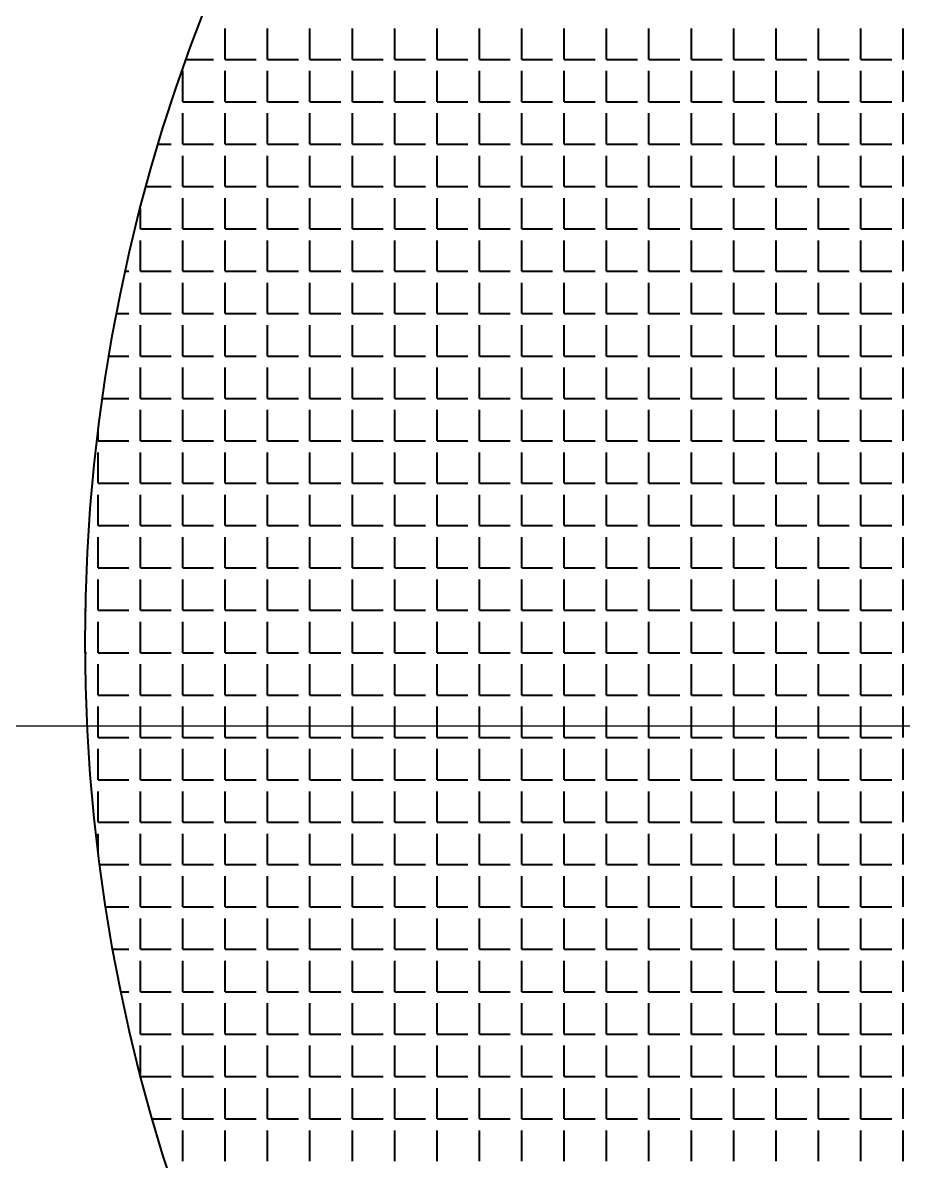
# Model space of a CAD drawing. Header units: millimetres. Extents: x 895788 to 1136524, y -21936 to 400945.
# Drawn here: x 929152.49 to 929169.6, y 272926.91 to 272949.03 of the extents above; entities that cross this region are included whole.
import ezdxf

# ---------------------------------------------------------------- set-up
doc = ezdxf.new("R2010")
doc.units = ezdxf.units.MM
doc.layers.add('GRANIT', color=10, linetype='Continuous', lineweight=30)

msp = doc.modelspace()

# ---------------------------------------------------------------- linework, layer by layer
at = {"lineweight": 30}
msp.add_line((928977.997, 272935.367), (929186.497, 272935.367), dxfattribs=at)
at = {"layer": 'GRANIT', "color": 0, "linetype": 'Continuous', "lineweight": 40}
for p, q in [((929156.425, 272948.32), (929156.425, 272948.919)), ((929157.249, 272948.32), (929157.249, 272948.919)), ((929158.072, 272948.32), (929158.072, 272948.919)), ((929158.896, 272948.32), (929158.896, 272948.919)), ((929159.719, 272948.32), (929159.719, 272948.919)), ((929160.543, 272948.32), (929160.543, 272948.919)), ((929161.366, 272948.32), (929161.366, 272948.919)), ((929162.19, 272948.32), (929162.19, 272948.919)), ((929163.013, 272948.32), (929163.013, 272948.919)), ((929163.837, 272948.32), (929163.837, 272948.919)), ((929164.66, 272948.32), (929164.66, 272948.919)), ((929165.484, 272948.32), (929165.484, 272948.919)), ((929166.307, 272948.32), (929166.307, 272948.919)), ((929167.131, 272948.32), (929167.131, 272948.919)), ((929167.955, 272948.32), (929167.955, 272948.919)), ((929168.778, 272948.32), (929168.778, 272948.919)), ((929169.602, 272948.32), (929169.602, 272948.919)), ((929155.669, 272948.32), (929156.2, 272948.32)), ((929156.425, 272948.32), (929157.024, 272948.32)), ((929157.249, 272948.32), (929157.848, 272948.32)), ((929158.072, 272948.32), (929158.671, 272948.32)), ((929158.896, 272948.32), (929159.495, 272948.32)), ((929159.719, 272948.32), (929160.318, 272948.32)), ((929160.543, 272948.32), (929161.142, 272948.32)), ((929161.366, 272948.32), (929161.965, 272948.32)), ((929162.19, 272948.32), (929162.789, 272948.32)), ((929163.013, 272948.32), (929163.612, 272948.32)), ((929163.837, 272948.32), (929164.436, 272948.32)), ((929164.66, 272948.32), (929165.259, 272948.32)), ((929165.484, 272948.32), (929166.083, 272948.32)), ((929166.307, 272948.32), (929166.906, 272948.32)), ((929167.131, 272948.32), (929167.73, 272948.32)), ((929167.955, 272948.32), (929168.553, 272948.32)), ((929168.778, 272948.32), (929169.377, 272948.32)), ((929155.602, 272947.496), (929155.602, 272948.095)), ((929156.425, 272947.496), (929156.425, 272948.095)), ((929157.249, 272947.496), (929157.249, 272948.095)), ((929158.072, 272947.496), (929158.072, 272948.095)), ((929158.896, 272947.496), (929158.896, 272948.095)), ((929159.719, 272947.496), (929159.719, 272948.095)), ((929160.543, 272947.496), (929160.543, 272948.095)), ((929161.366, 272947.496), (929161.366, 272948.095)), ((929162.19, 272947.496), (929162.19, 272948.095)), ((929163.013, 272947.496), (929163.013, 272948.095)), ((929163.837, 272947.496), (929163.837, 272948.095)), ((929164.66, 272947.496), (929164.66, 272948.095)), ((929165.484, 272947.496), (929165.484, 272948.095)), ((929166.307, 272947.496), (929166.307, 272948.095)), ((929167.131, 272947.496), (929167.131, 272948.095)), ((929167.955, 272947.496), (929167.955, 272948.095)), ((929168.778, 272947.496), (929168.778, 272948.095)), ((929169.602, 272947.496), (929169.602, 272948.095)), ((929155.602, 272947.496), (929156.2, 272947.496)), ((929156.425, 272947.496), (929157.024, 272947.496)), ((929157.249, 272947.496), (929157.848, 272947.496)), ((929158.072, 272947.496), (929158.671, 272947.496)), ((929158.896, 272947.496), (929159.495, 272947.496)), ((929159.719, 272947.496), (929160.318, 272947.496)), ((929160.543, 272947.496), (929161.142, 272947.496)), ((929161.366, 272947.496), (929161.965, 272947.496)), ((929162.19, 272947.496), (929162.789, 272947.496)), ((929163.013, 272947.496), (929163.612, 272947.496)), ((929163.837, 272947.496), (929164.436, 272947.496)), ((929164.66, 272947.496), (929165.259, 272947.496)), ((929165.484, 272947.496), (929166.083, 272947.496)), ((929166.307, 272947.496), (929166.906, 272947.496)), ((929167.131, 272947.496), (929167.73, 272947.496)), ((929167.955, 272947.496), (929168.553, 272947.496)), ((929168.778, 272947.496), (929169.377, 272947.496)), ((929155.602, 272946.673), (929155.602, 272947.272)), ((929156.425, 272946.673), (929156.425, 272947.272)), ((929157.249, 272946.673), (929157.249, 272947.272)), ((929158.072, 272946.673), (929158.072, 272947.272)), ((929158.896, 272946.673), (929158.896, 272947.272)), ((929159.719, 272946.673), (929159.719, 272947.272)), ((929160.543, 272946.673), (929160.543, 272947.272)), ((929161.366, 272946.673), (929161.366, 272947.272)), ((929162.19, 272946.673), (929162.19, 272947.272)), ((929163.013, 272946.673), (929163.013, 272947.272)), ((929163.837, 272946.673), (929163.837, 272947.272)), ((929164.66, 272946.673), (929164.66, 272947.272)), ((929165.484, 272946.673), (929165.484, 272947.272)), ((929166.307, 272946.673), (929166.307, 272947.272)), ((929167.131, 272946.673), (929167.131, 272947.272)), ((929167.955, 272946.673), (929167.955, 272947.272)), ((929168.778, 272946.673), (929168.778, 272947.272)), ((929169.602, 272946.673), (929169.602, 272947.272)), ((929155.127, 272946.673), (929155.377, 272946.673)), ((929155.602, 272946.673), (929156.2, 272946.673)), ((929156.425, 272946.673), (929157.024, 272946.673)), ((929157.249, 272946.673), (929157.848, 272946.673)), ((929158.072, 272946.673), (929158.671, 272946.673)), ((929158.896, 272946.673), (929159.495, 272946.673)), ((929159.719, 272946.673), (929160.318, 272946.673)), ((929160.543, 272946.673), (929161.142, 272946.673)), ((929161.366, 272946.673), (929161.965, 272946.673)), ((929162.19, 272946.673), (929162.789, 272946.673)), ((929163.013, 272946.673), (929163.612, 272946.673)), ((929163.837, 272946.673), (929164.436, 272946.673)), ((929164.66, 272946.673), (929165.259, 272946.673)), ((929165.484, 272946.673), (929166.083, 272946.673)), ((929166.307, 272946.673), (929166.906, 272946.673)), ((929167.131, 272946.673), (929167.73, 272946.673)), ((929167.955, 272946.673), (929168.553, 272946.673)), ((929168.778, 272946.673), (929169.377, 272946.673)), ((929155.602, 272945.849), (929155.602, 272946.448)), ((929156.425, 272945.849), (929156.425, 272946.448)), ((929157.249, 272945.849), (929157.249, 272946.448)), ((929158.072, 272945.849), (929158.072, 272946.448)), ((929158.896, 272945.849), (929158.896, 272946.448)), ((929159.719, 272945.849), (929159.719, 272946.448)), ((929160.543, 272945.849), (929160.543, 272946.448)), ((929161.366, 272945.849), (929161.366, 272946.448)), ((929162.19, 272945.849), (929162.19, 272946.448)), ((929163.013, 272945.849), (929163.013, 272946.448)), ((929163.837, 272945.849), (929163.837, 272946.448)), ((929164.66, 272945.849), (929164.66, 272946.448)), ((929165.484, 272945.849), (929165.484, 272946.448)), ((929166.307, 272945.849), (929166.307, 272946.448)), ((929167.131, 272945.849), (929167.131, 272946.448)), ((929167.955, 272945.849), (929167.955, 272946.448)), ((929168.778, 272945.849), (929168.778, 272946.448)), ((929169.602, 272945.849), (929169.602, 272946.448)), ((929154.891, 272945.849), (929155.377, 272945.849)), ((929155.602, 272945.849), (929156.2, 272945.849)), ((929156.425, 272945.849), (929157.024, 272945.849)), ((929157.249, 272945.849), (929157.848, 272945.849)), ((929158.072, 272945.849), (929158.671, 272945.849)), ((929158.896, 272945.849), (929159.495, 272945.849)), ((929159.719, 272945.849), (929160.318, 272945.849)), ((929160.543, 272945.849), (929161.142, 272945.849)), ((929161.366, 272945.849), (929161.965, 272945.849)), ((929162.19, 272945.849), (929162.789, 272945.849)), ((929163.013, 272945.849), (929163.612, 272945.849)), ((929163.837, 272945.849), (929164.436, 272945.849)), ((929164.66, 272945.849), (929165.259, 272945.849)), ((929165.484, 272945.849), (929166.083, 272945.849)), ((929166.307, 272945.849), (929166.906, 272945.849)), ((929167.131, 272945.849), (929167.73, 272945.849)), ((929167.955, 272945.849), (929168.553, 272945.849)), ((929168.778, 272945.849), (929169.377, 272945.849)), ((929155.602, 272945.026), (929155.602, 272945.625)), ((929156.425, 272945.026), (929156.425, 272945.625)), ((929157.249, 272945.026), (929157.249, 272945.625)), ((929158.072, 272945.026), (929158.072, 272945.625)), ((929158.896, 272945.026), (929158.896, 272945.625)), ((929159.719, 272945.026), (929159.719, 272945.625)), ((929160.543, 272945.026), (929160.543, 272945.625)), ((929161.366, 272945.026), (929161.366, 272945.625)), ((929162.19, 272945.026), (929162.19, 272945.625)), ((929163.013, 272945.026), (929163.013, 272945.625)), ((929163.837, 272945.026), (929163.837, 272945.625)), ((929164.66, 272945.026), (929164.66, 272945.625)), ((929165.484, 272945.026), (929165.484, 272945.625)), ((929166.307, 272945.026), (929166.307, 272945.625)), ((929167.131, 272945.026), (929167.131, 272945.625)), ((929167.955, 272945.026), (929167.955, 272945.625)), ((929168.778, 272945.026), (929168.778, 272945.625)), ((929169.602, 272945.026), (929169.602, 272945.625)), ((929154.778, 272945.026), (929154.778, 272945.424)), ((929154.778, 272945.026), (929155.377, 272945.026)), ((929155.602, 272945.026), (929156.2, 272945.026)), ((929156.425, 272945.026), (929157.024, 272945.026)), ((929157.249, 272945.026), (929157.848, 272945.026)), ((929158.072, 272945.026), (929158.671, 272945.026)), ((929158.896, 272945.026), (929159.495, 272945.026)), ((929159.719, 272945.026), (929160.318, 272945.026)), ((929160.543, 272945.026), (929161.142, 272945.026)), ((929161.366, 272945.026), (929161.965, 272945.026)), ((929162.19, 272945.026), (929162.789, 272945.026)), ((929163.013, 272945.026), (929163.612, 272945.026)), ((929163.837, 272945.026), (929164.436, 272945.026)), ((929164.66, 272945.026), (929165.259, 272945.026)), ((929165.484, 272945.026), (929166.083, 272945.026)), ((929166.307, 272945.026), (929166.906, 272945.026)), ((929167.131, 272945.026), (929167.73, 272945.026)), ((929167.955, 272945.026), (929168.553, 272945.026)), ((929168.778, 272945.026), (929169.377, 272945.026)), ((929154.778, 272944.202), (929154.778, 272944.801)), ((929155.602, 272944.202), (929155.602, 272944.801)), ((929156.425, 272944.202), (929156.425, 272944.801)), ((929157.249, 272944.202), (929157.249, 272944.801)), ((929158.072, 272944.202), (929158.072, 272944.801)), ((929158.896, 272944.202), (929158.896, 272944.801)), ((929159.719, 272944.202), (929159.719, 272944.801)), ((929160.543, 272944.202), (929160.543, 272944.801)), ((929161.366, 272944.202), (929161.366, 272944.801)), ((929162.19, 272944.202), (929162.19, 272944.801)), ((929163.013, 272944.202), (929163.013, 272944.801)), ((929163.837, 272944.202), (929163.837, 272944.801)), ((929164.66, 272944.202), (929164.66, 272944.801)), ((929165.484, 272944.202), (929165.484, 272944.801)), ((929166.307, 272944.202), (929166.307, 272944.801)), ((929167.131, 272944.202), (929167.131, 272944.801)), ((929167.955, 272944.202), (929167.955, 272944.801)), ((929168.778, 272944.202), (929168.778, 272944.801)), ((929169.602, 272944.202), (929169.602, 272944.801)), ((929154.486, 272944.202), (929154.553, 272944.202)), ((929154.778, 272944.202), (929155.377, 272944.202)), ((929155.602, 272944.202), (929156.2, 272944.202)), ((929156.425, 272944.202), (929157.024, 272944.202)), ((929157.249, 272944.202), (929157.848, 272944.202)), ((929158.072, 272944.202), (929158.671, 272944.202)), ((929158.896, 272944.202), (929159.495, 272944.202)), ((929159.719, 272944.202), (929160.318, 272944.202)), ((929160.543, 272944.202), (929161.142, 272944.202)), ((929161.366, 272944.202), (929161.965, 272944.202)), ((929162.19, 272944.202), (929162.789, 272944.202)), ((929163.013, 272944.202), (929163.612, 272944.202)), ((929163.837, 272944.202), (929164.436, 272944.202)), ((929164.66, 272944.202), (929165.259, 272944.202)), ((929165.484, 272944.202), (929166.083, 272944.202)), ((929166.307, 272944.202), (929166.906, 272944.202)), ((929167.131, 272944.202), (929167.73, 272944.202)), ((929167.955, 272944.202), (929168.553, 272944.202)), ((929168.778, 272944.202), (929169.377, 272944.202)), ((929154.778, 272943.379), (929154.778, 272943.978)), ((929155.602, 272943.379), (929155.602, 272943.978)), ((929156.425, 272943.379), (929156.425, 272943.978)), ((929157.249, 272943.379), (929157.249, 272943.978)), ((929158.072, 272943.379), (929158.072, 272943.978)), ((929158.896, 272943.379), (929158.896, 272943.978)), ((929159.719, 272943.379), (929159.719, 272943.978)), ((929160.543, 272943.379), (929160.543, 272943.978)), ((929161.366, 272943.379), (929161.366, 272943.978)), ((929162.19, 272943.379), (929162.19, 272943.978)), ((929163.013, 272943.379), (929163.013, 272943.978)), ((929163.837, 272943.379), (929163.837, 272943.978)), ((929164.66, 272943.379), (929164.66, 272943.978)), ((929165.484, 272943.379), (929165.484, 272943.978)), ((929166.307, 272943.379), (929166.307, 272943.978)), ((929167.131, 272943.379), (929167.131, 272943.978)), ((929167.955, 272943.379), (929167.955, 272943.978)), ((929168.778, 272943.379), (929168.778, 272943.978)), ((929169.602, 272943.379), (929169.602, 272943.978)), ((929154.316, 272943.379), (929154.553, 272943.379)), ((929154.778, 272943.379), (929155.377, 272943.379)), ((929155.602, 272943.379), (929156.2, 272943.379)), ((929156.425, 272943.379), (929157.024, 272943.379)), ((929157.249, 272943.379), (929157.848, 272943.379)), ((929158.072, 272943.379), (929158.671, 272943.379)), ((929158.896, 272943.379), (929159.495, 272943.379)), ((929159.719, 272943.379), (929160.318, 272943.379)), ((929160.543, 272943.379), (929161.142, 272943.379)), ((929161.366, 272943.379), (929161.965, 272943.379)), ((929162.19, 272943.379), (929162.789, 272943.379)), ((929163.013, 272943.379), (929163.612, 272943.379)), ((929163.837, 272943.379), (929164.436, 272943.379)), ((929164.66, 272943.379), (929165.259, 272943.379)), ((929165.484, 272943.379), (929166.083, 272943.379)), ((929166.307, 272943.379), (929166.906, 272943.379)), ((929167.131, 272943.379), (929167.73, 272943.379)), ((929167.955, 272943.379), (929168.553, 272943.379)), ((929168.778, 272943.379), (929169.377, 272943.379)), ((929154.778, 272942.555), (929154.778, 272943.154)), ((929155.602, 272942.555), (929155.602, 272943.154)), ((929156.425, 272942.555), (929156.425, 272943.154)), ((929157.249, 272942.555), (929157.249, 272943.154)), ((929158.072, 272942.555), (929158.072, 272943.154)), ((929158.896, 272942.555), (929158.896, 272943.154)), ((929159.719, 272942.555), (929159.719, 272943.154)), ((929160.543, 272942.555), (929160.543, 272943.154)), ((929161.366, 272942.555), (929161.366, 272943.154)), ((929162.19, 272942.555), (929162.19, 272943.154)), ((929163.013, 272942.555), (929163.013, 272943.154)), ((929163.837, 272942.555), (929163.837, 272943.154)), ((929164.66, 272942.555), (929164.66, 272943.154)), ((929165.484, 272942.555), (929165.484, 272943.154)), ((929166.307, 272942.555), (929166.307, 272943.154)), ((929167.131, 272942.555), (929167.131, 272943.154)), ((929167.955, 272942.555), (929167.955, 272943.154)), ((929168.778, 272942.555), (929168.778, 272943.154)), ((929169.602, 272942.555), (929169.602, 272943.154)), ((929154.167, 272942.555), (929154.553, 272942.555)), ((929154.778, 272942.555), (929155.377, 272942.555)), ((929155.602, 272942.555), (929156.2, 272942.555)), ((929156.425, 272942.555), (929157.024, 272942.555)), ((929157.249, 272942.555), (929157.848, 272942.555)), ((929158.072, 272942.555), (929158.671, 272942.555)), ((929158.896, 272942.555), (929159.495, 272942.555)), ((929159.719, 272942.555), (929160.318, 272942.555)), ((929160.543, 272942.555), (929161.142, 272942.555)), ((929161.366, 272942.555), (929161.965, 272942.555)), ((929162.19, 272942.555), (929162.789, 272942.555)), ((929163.013, 272942.555), (929163.612, 272942.555)), ((929163.837, 272942.555), (929164.436, 272942.555)), ((929164.66, 272942.555), (929165.259, 272942.555)), ((929165.484, 272942.555), (929166.083, 272942.555)), ((929166.307, 272942.555), (929166.906, 272942.555)), ((929167.131, 272942.555), (929167.73, 272942.555)), ((929167.955, 272942.555), (929168.553, 272942.555)), ((929168.778, 272942.555), (929169.377, 272942.555)), ((929154.778, 272941.732), (929154.778, 272942.331)), ((929155.602, 272941.732), (929155.602, 272942.331)), ((929156.425, 272941.732), (929156.425, 272942.331)), ((929157.249, 272941.732), (929157.249, 272942.331)), ((929158.072, 272941.732), (929158.072, 272942.331)), ((929158.896, 272941.732), (929158.896, 272942.331)), ((929159.719, 272941.732), (929159.719, 272942.331)), ((929160.543, 272941.732), (929160.543, 272942.331)), ((929161.366, 272941.732), (929161.366, 272942.331)), ((929162.19, 272941.732), (929162.19, 272942.331)), ((929163.013, 272941.732), (929163.013, 272942.331)), ((929163.837, 272941.732), (929163.837, 272942.331)), ((929164.66, 272941.732), (929164.66, 272942.331)), ((929165.484, 272941.732), (929165.484, 272942.331)), ((929166.307, 272941.732), (929166.307, 272942.331)), ((929167.131, 272941.732), (929167.131, 272942.331)), ((929167.955, 272941.732), (929167.955, 272942.331)), ((929168.778, 272941.732), (929168.778, 272942.331)), ((929169.602, 272941.732), (929169.602, 272942.331)), ((929154.04, 272941.732), (929154.553, 272941.732)), ((929154.778, 272941.732), (929155.377, 272941.732)), ((929155.602, 272941.732), (929156.2, 272941.732)), ((929156.425, 272941.732), (929157.024, 272941.732)), ((929157.249, 272941.732), (929157.848, 272941.732)), ((929158.072, 272941.732), (929158.671, 272941.732)), ((929158.896, 272941.732), (929159.495, 272941.732)), ((929159.719, 272941.732), (929160.318, 272941.732)), ((929160.543, 272941.732), (929161.142, 272941.732)), ((929161.366, 272941.732), (929161.965, 272941.732)), ((929162.19, 272941.732), (929162.789, 272941.732)), ((929163.013, 272941.732), (929163.612, 272941.732)), ((929163.837, 272941.732), (929164.436, 272941.732)), ((929164.66, 272941.732), (929165.259, 272941.732)), ((929165.484, 272941.732), (929166.083, 272941.732)), ((929166.307, 272941.732), (929166.906, 272941.732)), ((929167.131, 272941.732), (929167.73, 272941.732)), ((929167.955, 272941.732), (929168.553, 272941.732)), ((929168.778, 272941.732), (929169.377, 272941.732)), ((929154.778, 272940.908), (929154.778, 272941.507)), ((929155.602, 272940.908), (929155.602, 272941.507)), ((929156.425, 272940.908), (929156.425, 272941.507)), ((929157.249, 272940.908), (929157.249, 272941.507)), ((929158.072, 272940.908), (929158.072, 272941.507)), ((929158.896, 272940.908), (929158.896, 272941.507)), ((929159.719, 272940.908), (929159.719, 272941.507)), ((929160.543, 272940.908), (929160.543, 272941.507)), ((929161.366, 272940.908), (929161.366, 272941.507)), ((929162.19, 272940.908), (929162.19, 272941.507)), ((929163.013, 272940.908), (929163.013, 272941.507)), ((929163.837, 272940.908), (929163.837, 272941.507)), ((929164.66, 272940.908), (929164.66, 272941.507)), ((929165.484, 272940.908), (929165.484, 272941.507)), ((929166.307, 272940.908), (929166.307, 272941.507)), ((929167.131, 272940.908), (929167.131, 272941.507)), ((929167.955, 272940.908), (929167.955, 272941.507)), ((929168.778, 272940.908), (929168.778, 272941.507)), ((929169.602, 272940.908), (929169.602, 272941.507)), ((929153.955, 272940.908), (929153.955, 272941.086)), ((929153.955, 272940.908), (929154.553, 272940.908)), ((929154.778, 272940.908), (929155.377, 272940.908)), ((929155.602, 272940.908), (929156.2, 272940.908)), ((929156.425, 272940.908), (929157.024, 272940.908)), ((929157.249, 272940.908), (929157.848, 272940.908)), ((929158.072, 272940.908), (929158.671, 272940.908)), ((929158.896, 272940.908), (929159.495, 272940.908)), ((929159.719, 272940.908), (929160.318, 272940.908)), ((929160.543, 272940.908), (929161.142, 272940.908)), ((929161.366, 272940.908), (929161.965, 272940.908)), ((929162.19, 272940.908), (929162.789, 272940.908)), ((929163.013, 272940.908), (929163.612, 272940.908)), ((929163.837, 272940.908), (929164.436, 272940.908)), ((929164.66, 272940.908), (929165.259, 272940.908)), ((929165.484, 272940.908), (929166.083, 272940.908)), ((929166.307, 272940.908), (929166.906, 272940.908)), ((929167.131, 272940.908), (929167.73, 272940.908)), ((929167.955, 272940.908), (929168.553, 272940.908)), ((929168.778, 272940.908), (929169.377, 272940.908)), ((929153.955, 272940.085), (929153.955, 272940.683)), ((929154.778, 272940.085), (929154.778, 272940.683)), ((929155.602, 272940.085), (929155.602, 272940.683)), ((929156.425, 272940.085), (929156.425, 272940.683)), ((929157.249, 272940.085), (929157.249, 272940.683)), ((929158.072, 272940.085), (929158.072, 272940.683)), ((929158.896, 272940.085), (929158.896, 272940.683)), ((929159.719, 272940.085), (929159.719, 272940.683)), ((929160.543, 272940.085), (929160.543, 272940.683)), ((929161.366, 272940.085), (929161.366, 272940.683)), ((929162.19, 272940.085), (929162.19, 272940.683)), ((929163.013, 272940.085), (929163.013, 272940.683)), ((929163.837, 272940.085), (929163.837, 272940.683)), ((929164.66, 272940.085), (929164.66, 272940.683)), ((929165.484, 272940.085), (929165.484, 272940.683)), ((929166.307, 272940.085), (929166.307, 272940.683)), ((929167.131, 272940.085), (929167.131, 272940.683)), ((929167.955, 272940.085), (929167.955, 272940.683)), ((929168.778, 272940.085), (929168.778, 272940.683)), ((929169.602, 272940.085), (929169.602, 272940.683)), ((929153.955, 272940.085), (929154.553, 272940.085)), ((929154.778, 272940.085), (929155.377, 272940.085)), ((929155.602, 272940.085), (929156.2, 272940.085)), ((929156.425, 272940.085), (929157.024, 272940.085)), ((929157.249, 272940.085), (929157.848, 272940.085)), ((929158.072, 272940.085), (929158.671, 272940.085)), ((929158.896, 272940.085), (929159.495, 272940.085)), ((929159.719, 272940.085), (929160.318, 272940.085)), ((929160.543, 272940.085), (929161.142, 272940.085)), ((929161.366, 272940.085), (929161.965, 272940.085)), ((929162.19, 272940.085), (929162.789, 272940.085)), ((929163.013, 272940.085), (929163.612, 272940.085)), ((929163.837, 272940.085), (929164.436, 272940.085)), ((929164.66, 272940.085), (929165.259, 272940.085)), ((929165.484, 272940.085), (929166.083, 272940.085)), ((929166.307, 272940.085), (929166.906, 272940.085)), ((929167.131, 272940.085), (929167.73, 272940.085)), ((929167.955, 272940.085), (929168.553, 272940.085)), ((929168.778, 272940.085), (929169.377, 272940.085)), ((929153.955, 272939.261), (929153.955, 272939.86)), ((929154.778, 272939.261), (929154.778, 272939.86)), ((929155.602, 272939.261), (929155.602, 272939.86)), ((929156.425, 272939.261), (929156.425, 272939.86)), ((929157.249, 272939.261), (929157.249, 272939.86)), ((929158.072, 272939.261), (929158.072, 272939.86)), ((929158.896, 272939.261), (929158.896, 272939.86)), ((929159.719, 272939.261), (929159.719, 272939.86)), ((929160.543, 272939.261), (929160.543, 272939.86)), ((929161.366, 272939.261), (929161.366, 272939.86)), ((929162.19, 272939.261), (929162.19, 272939.86)), ((929163.013, 272939.261), (929163.013, 272939.86)), ((929163.837, 272939.261), (929163.837, 272939.86)), ((929164.66, 272939.261), (929164.66, 272939.86)), ((929165.484, 272939.261), (929165.484, 272939.86)), ((929166.307, 272939.261), (929166.307, 272939.86)), ((929167.131, 272939.261), (929167.131, 272939.86)), ((929167.955, 272939.261), (929167.955, 272939.86)), ((929168.778, 272939.261), (929168.778, 272939.86)), ((929169.602, 272939.261), (929169.602, 272939.86)), ((929153.955, 272939.261), (929154.553, 272939.261)), ((929154.778, 272939.261), (929155.377, 272939.261)), ((929155.602, 272939.261), (929156.2, 272939.261)), ((929156.425, 272939.261), (929157.024, 272939.261)), ((929157.249, 272939.261), (929157.848, 272939.261)), ((929158.072, 272939.261), (929158.671, 272939.261)), ((929158.896, 272939.261), (929159.495, 272939.261)), ((929159.719, 272939.261), (929160.318, 272939.261)), ((929160.543, 272939.261), (929161.142, 272939.261)), ((929161.366, 272939.261), (929161.965, 272939.261)), ((929162.19, 272939.261), (929162.789, 272939.261)), ((929163.013, 272939.261), (929163.612, 272939.261)), ((929163.837, 272939.261), (929164.436, 272939.261)), ((929164.66, 272939.261), (929165.259, 272939.261)), ((929165.484, 272939.261), (929166.083, 272939.261)), ((929166.307, 272939.261), (929166.906, 272939.261)), ((929167.131, 272939.261), (929167.73, 272939.261)), ((929167.955, 272939.261), (929168.553, 272939.261)), ((929168.778, 272939.261), (929169.377, 272939.261)), ((929153.955, 272938.437), (929153.955, 272939.036)), ((929154.778, 272938.437), (929154.778, 272939.036)), ((929155.602, 272938.437), (929155.602, 272939.036)), ((929156.425, 272938.437), (929156.425, 272939.036)), ((929157.249, 272938.437), (929157.249, 272939.036)), ((929158.072, 272938.437), (929158.072, 272939.036)), ((929158.896, 272938.437), (929158.896, 272939.036)), ((929159.719, 272938.437), (929159.719, 272939.036)), ((929160.543, 272938.437), (929160.543, 272939.036)), ((929161.366, 272938.437), (929161.366, 272939.036)), ((929162.19, 272938.437), (929162.19, 272939.036)), ((929163.013, 272938.437), (929163.013, 272939.036)), ((929163.837, 272938.437), (929163.837, 272939.036)), ((929164.66, 272938.437), (929164.66, 272939.036)), ((929165.484, 272938.437), (929165.484, 272939.036)), ((929166.307, 272938.437), (929166.307, 272939.036)), ((929167.131, 272938.437), (929167.131, 272939.036)), ((929167.955, 272938.437), (929167.955, 272939.036)), ((929168.778, 272938.437), (929168.778, 272939.036)), ((929169.602, 272938.437), (929169.602, 272939.036)), ((929153.955, 272938.437), (929154.553, 272938.437)), ((929154.778, 272938.437), (929155.377, 272938.437)), ((929155.602, 272938.437), (929156.2, 272938.437)), ((929156.425, 272938.437), (929157.024, 272938.437)), ((929157.249, 272938.437), (929157.848, 272938.437)), ((929158.072, 272938.437), (929158.671, 272938.437)), ((929158.896, 272938.437), (929159.495, 272938.437)), ((929159.719, 272938.437), (929160.318, 272938.437)), ((929160.543, 272938.437), (929161.142, 272938.437)), ((929161.366, 272938.437), (929161.965, 272938.437)), ((929162.19, 272938.437), (929162.789, 272938.437)), ((929163.013, 272938.437), (929163.612, 272938.437)), ((929163.837, 272938.437), (929164.436, 272938.437)), ((929164.66, 272938.437), (929165.259, 272938.437)), ((929165.484, 272938.437), (929166.083, 272938.437)), ((929166.307, 272938.437), (929166.906, 272938.437)), ((929167.131, 272938.437), (929167.73, 272938.437)), ((929167.955, 272938.437), (929168.553, 272938.437)), ((929168.778, 272938.437), (929169.377, 272938.437)), ((929153.955, 272937.614), (929153.955, 272938.213)), ((929154.778, 272937.614), (929154.778, 272938.213)), ((929155.602, 272937.614), (929155.602, 272938.213)), ((929156.425, 272937.614), (929156.425, 272938.213)), ((929157.249, 272937.614), (929157.249, 272938.213)), ((929158.072, 272937.614), (929158.072, 272938.213)), ((929158.896, 272937.614), (929158.896, 272938.213)), ((929159.719, 272937.614), (929159.719, 272938.213)), ((929160.543, 272937.614), (929160.543, 272938.213)), ((929161.366, 272937.614), (929161.366, 272938.213)), ((929162.19, 272937.614), (929162.19, 272938.213)), ((929163.013, 272937.614), (929163.013, 272938.213)), ((929163.837, 272937.614), (929163.837, 272938.213)), ((929164.66, 272937.614), (929164.66, 272938.213)), ((929165.484, 272937.614), (929165.484, 272938.213)), ((929166.307, 272937.614), (929166.307, 272938.213)), ((929167.131, 272937.614), (929167.131, 272938.213)), ((929167.955, 272937.614), (929167.955, 272938.213)), ((929168.778, 272937.614), (929168.778, 272938.213)), ((929169.602, 272937.614), (929169.602, 272938.213)), ((929153.711, 272937.614), (929153.73, 272937.614)), ((929153.955, 272937.614), (929154.553, 272937.614)), ((929154.778, 272937.614), (929155.377, 272937.614)), ((929155.602, 272937.614), (929156.2, 272937.614)), ((929156.425, 272937.614), (929157.024, 272937.614)), ((929157.249, 272937.614), (929157.848, 272937.614)), ((929158.072, 272937.614), (929158.671, 272937.614)), ((929158.896, 272937.614), (929159.495, 272937.614)), ((929159.719, 272937.614), (929160.318, 272937.614)), ((929160.543, 272937.614), (929161.142, 272937.614)), ((929161.366, 272937.614), (929161.965, 272937.614)), ((929162.19, 272937.614), (929162.789, 272937.614)), ((929163.013, 272937.614), (929163.612, 272937.614)), ((929163.837, 272937.614), (929164.436, 272937.614)), ((929164.66, 272937.614), (929165.259, 272937.614)), ((929165.484, 272937.614), (929166.083, 272937.614)), ((929166.307, 272937.614), (929166.906, 272937.614)), ((929167.131, 272937.614), (929167.73, 272937.614)), ((929167.955, 272937.614), (929168.553, 272937.614)), ((929168.778, 272937.614), (929169.377, 272937.614)), ((929153.955, 272936.79), (929153.955, 272937.389)), ((929154.778, 272936.79), (929154.778, 272937.389)), ((929155.602, 272936.79), (929155.602, 272937.389)), ((929156.425, 272936.79), (929156.425, 272937.389)), ((929157.249, 272936.79), (929157.249, 272937.389)), ((929158.072, 272936.79), (929158.072, 272937.389)), ((929158.896, 272936.79), (929158.896, 272937.389)), ((929159.719, 272936.79), (929159.719, 272937.389)), ((929160.543, 272936.79), (929160.543, 272937.389)), ((929161.366, 272936.79), (929161.366, 272937.389)), ((929162.19, 272936.79), (929162.19, 272937.389)), ((929163.013, 272936.79), (929163.013, 272937.389)), ((929163.837, 272936.79), (929163.837, 272937.389)), ((929164.66, 272936.79), (929164.66, 272937.389)), ((929165.484, 272936.79), (929165.484, 272937.389)), ((929166.307, 272936.79), (929166.307, 272937.389)), ((929167.131, 272936.79), (929167.131, 272937.389)), ((929167.955, 272936.79), (929167.955, 272937.389)), ((929168.778, 272936.79), (929168.778, 272937.389)), ((929169.602, 272936.79), (929169.602, 272937.389)), ((929153.706, 272936.79), (929153.73, 272936.79)), ((929153.955, 272936.79), (929154.553, 272936.79)), ((929154.778, 272936.79), (929155.377, 272936.79)), ((929155.602, 272936.79), (929156.2, 272936.79)), ((929156.425, 272936.79), (929157.024, 272936.79)), ((929157.249, 272936.79), (929157.848, 272936.79)), ((929158.072, 272936.79), (929158.671, 272936.79)), ((929158.896, 272936.79), (929159.495, 272936.79)), ((929159.719, 272936.79), (929160.318, 272936.79)), ((929160.543, 272936.79), (929161.142, 272936.79)), ((929161.366, 272936.79), (929161.965, 272936.79)), ((929162.19, 272936.79), (929162.789, 272936.79)), ((929163.013, 272936.79), (929163.612, 272936.79)), ((929163.837, 272936.79), (929164.436, 272936.79)), ((929164.66, 272936.79), (929165.259, 272936.79)), ((929165.484, 272936.79), (929166.083, 272936.79)), ((929166.307, 272936.79), (929166.906, 272936.79)), ((929167.131, 272936.79), (929167.73, 272936.79)), ((929167.955, 272936.79), (929168.553, 272936.79)), ((929168.778, 272936.79), (929169.377, 272936.79)), ((929153.955, 272935.967), (929153.955, 272936.566)), ((929154.778, 272935.967), (929154.778, 272936.566)), ((929155.602, 272935.967), (929155.602, 272936.566)), ((929156.425, 272935.967), (929156.425, 272936.566)), ((929157.249, 272935.967), (929157.249, 272936.566)), ((929158.072, 272935.967), (929158.072, 272936.566)), ((929158.896, 272935.967), (929158.896, 272936.566)), ((929159.719, 272935.967), (929159.719, 272936.566)), ((929160.543, 272935.967), (929160.543, 272936.566)), ((929161.366, 272935.967), (929161.366, 272936.566)), ((929162.19, 272935.967), (929162.19, 272936.566)), ((929163.013, 272935.967), (929163.013, 272936.566)), ((929163.837, 272935.967), (929163.837, 272936.566)), ((929164.66, 272935.967), (929164.66, 272936.566)), ((929165.484, 272935.967), (929165.484, 272936.566)), ((929166.307, 272935.967), (929166.307, 272936.566)), ((929167.131, 272935.967), (929167.131, 272936.566)), ((929167.955, 272935.967), (929167.955, 272936.566)), ((929168.778, 272935.967), (929168.778, 272936.566)), ((929169.602, 272935.967), (929169.602, 272936.566)), ((929153.722, 272935.967), (929153.73, 272935.967)), ((929153.955, 272935.967), (929154.553, 272935.967)), ((929154.778, 272935.967), (929155.377, 272935.967)), ((929155.602, 272935.967), (929156.2, 272935.967)), ((929156.425, 272935.967), (929157.024, 272935.967)), ((929157.249, 272935.967), (929157.848, 272935.967)), ((929158.072, 272935.967), (929158.671, 272935.967)), ((929158.896, 272935.967), (929159.495, 272935.967)), ((929159.719, 272935.967), (929160.318, 272935.967)), ((929160.543, 272935.967), (929161.142, 272935.967)), ((929161.366, 272935.967), (929161.965, 272935.967)), ((929162.19, 272935.967), (929162.789, 272935.967)), ((929163.013, 272935.967), (929163.612, 272935.967)), ((929163.837, 272935.967), (929164.436, 272935.967)), ((929164.66, 272935.967), (929165.259, 272935.967)), ((929165.484, 272935.967), (929166.083, 272935.967)), ((929166.307, 272935.967), (929166.906, 272935.967)), ((929167.131, 272935.967), (929167.73, 272935.967)), ((929167.955, 272935.967), (929168.553, 272935.967)), ((929168.778, 272935.967), (929169.377, 272935.967)), ((929153.955, 272935.143), (929153.955, 272935.742)), ((929154.778, 272935.143), (929154.778, 272935.742)), ((929155.602, 272935.143), (929155.602, 272935.742)), ((929156.425, 272935.143), (929156.425, 272935.742)), ((929157.249, 272935.143), (929157.249, 272935.742)), ((929158.072, 272935.143), (929158.072, 272935.742)), ((929158.896, 272935.143), (929158.896, 272935.742)), ((929159.719, 272935.143), (929159.719, 272935.742)), ((929160.543, 272935.143), (929160.543, 272935.742)), ((929161.366, 272935.143), (929161.366, 272935.742)), ((929162.19, 272935.143), (929162.19, 272935.742)), ((929163.013, 272935.143), (929163.013, 272935.742)), ((929163.837, 272935.143), (929163.837, 272935.742)), ((929164.66, 272935.143), (929164.66, 272935.742)), ((929165.484, 272935.143), (929165.484, 272935.742)), ((929166.307, 272935.143), (929166.307, 272935.742)), ((929167.131, 272935.143), (929167.131, 272935.742)), ((929167.955, 272935.143), (929167.955, 272935.742)), ((929168.778, 272935.143), (929168.778, 272935.742)), ((929169.602, 272935.143), (929169.602, 272935.742)), ((929153.955, 272935.143), (929154.553, 272935.143)), ((929154.778, 272935.143), (929155.377, 272935.143)), ((929155.602, 272935.143), (929156.2, 272935.143)), ((929156.425, 272935.143), (929157.024, 272935.143)), ((929157.249, 272935.143), (929157.848, 272935.143)), ((929158.072, 272935.143), (929158.671, 272935.143)), ((929158.896, 272935.143), (929159.495, 272935.143)), ((929159.719, 272935.143), (929160.318, 272935.143)), ((929160.543, 272935.143), (929161.142, 272935.143)), ((929161.366, 272935.143), (929161.965, 272935.143)), ((929162.19, 272935.143), (929162.789, 272935.143)), ((929163.013, 272935.143), (929163.612, 272935.143)), ((929163.837, 272935.143), (929164.436, 272935.143)), ((929164.66, 272935.143), (929165.259, 272935.143)), ((929165.484, 272935.143), (929166.083, 272935.143)), ((929166.307, 272935.143), (929166.906, 272935.143)), ((929167.131, 272935.143), (929167.73, 272935.143)), ((929167.955, 272935.143), (929168.553, 272935.143)), ((929168.778, 272935.143), (929169.377, 272935.143)), ((929153.955, 272934.32), (929153.955, 272934.919)), ((929154.778, 272934.32), (929154.778, 272934.919)), ((929155.602, 272934.32), (929155.602, 272934.919)), ((929156.425, 272934.32), (929156.425, 272934.919)), ((929157.249, 272934.32), (929157.249, 272934.919)), ((929158.072, 272934.32), (929158.072, 272934.919)), ((929158.896, 272934.32), (929158.896, 272934.919)), ((929159.719, 272934.32), (929159.719, 272934.919)), ((929160.543, 272934.32), (929160.543, 272934.919)), ((929161.366, 272934.32), (929161.366, 272934.919)), ((929162.19, 272934.32), (929162.19, 272934.919)), ((929163.013, 272934.32), (929163.013, 272934.919)), ((929163.837, 272934.32), (929163.837, 272934.919)), ((929164.66, 272934.32), (929164.66, 272934.919)), ((929165.484, 272934.32), (929165.484, 272934.919)), ((929166.307, 272934.32), (929166.307, 272934.919)), ((929167.131, 272934.32), (929167.131, 272934.919)), ((929167.955, 272934.32), (929167.955, 272934.919)), ((929168.778, 272934.32), (929168.778, 272934.919)), ((929169.602, 272934.32), (929169.602, 272934.919)), ((929153.955, 272934.32), (929154.553, 272934.32)), ((929154.778, 272934.32), (929155.377, 272934.32)), ((929155.602, 272934.32), (929156.2, 272934.32)), ((929156.425, 272934.32), (929157.024, 272934.32)), ((929157.249, 272934.32), (929157.848, 272934.32)), ((929158.072, 272934.32), (929158.671, 272934.32)), ((929158.896, 272934.32), (929159.495, 272934.32)), ((929159.719, 272934.32), (929160.318, 272934.32)), ((929160.543, 272934.32), (929161.142, 272934.32)), ((929161.366, 272934.32), (929161.965, 272934.32)), ((929162.19, 272934.32), (929162.789, 272934.32)), ((929163.013, 272934.32), (929163.612, 272934.32)), ((929163.837, 272934.32), (929164.436, 272934.32)), ((929164.66, 272934.32), (929165.259, 272934.32)), ((929165.484, 272934.32), (929166.083, 272934.32)), ((929166.307, 272934.32), (929166.906, 272934.32)), ((929167.131, 272934.32), (929167.73, 272934.32)), ((929167.955, 272934.32), (929168.553, 272934.32)), ((929168.778, 272934.32), (929169.377, 272934.32)), ((929153.955, 272933.496), (929153.955, 272934.095)), ((929154.778, 272933.496), (929154.778, 272934.095)), ((929155.602, 272933.496), (929155.602, 272934.095)), ((929156.425, 272933.496), (929156.425, 272934.095)), ((929157.249, 272933.496), (929157.249, 272934.095)), ((929158.072, 272933.496), (929158.072, 272934.095)), ((929158.896, 272933.496), (929158.896, 272934.095)), ((929159.719, 272933.496), (929159.719, 272934.095)), ((929160.543, 272933.496), (929160.543, 272934.095)), ((929161.366, 272933.496), (929161.366, 272934.095)), ((929162.19, 272933.496), (929162.19, 272934.095)), ((929163.013, 272933.496), (929163.013, 272934.095)), ((929163.837, 272933.496), (929163.837, 272934.095)), ((929164.66, 272933.496), (929164.66, 272934.095)), ((929165.484, 272933.496), (929165.484, 272934.095)), ((929166.307, 272933.496), (929166.307, 272934.095)), ((929167.131, 272933.496), (929167.131, 272934.095)), ((929167.955, 272933.496), (929167.955, 272934.095)), ((929168.778, 272933.496), (929168.778, 272934.095)), ((929169.602, 272933.496), (929169.602, 272934.095)), ((929153.955, 272933.496), (929154.553, 272933.496)), ((929154.778, 272933.496), (929155.377, 272933.496)), ((929155.602, 272933.496), (929156.2, 272933.496)), ((929156.425, 272933.496), (929157.024, 272933.496)), ((929157.249, 272933.496), (929157.848, 272933.496)), ((929158.072, 272933.496), (929158.671, 272933.496)), ((929158.896, 272933.496), (929159.495, 272933.496)), ((929159.719, 272933.496), (929160.318, 272933.496)), ((929160.543, 272933.496), (929161.142, 272933.496)), ((929161.366, 272933.496), (929161.965, 272933.496)), ((929162.19, 272933.496), (929162.789, 272933.496)), ((929163.013, 272933.496), (929163.612, 272933.496)), ((929163.837, 272933.496), (929164.436, 272933.496)), ((929164.66, 272933.496), (929165.259, 272933.496)), ((929165.484, 272933.496), (929166.083, 272933.496)), ((929166.307, 272933.496), (929166.906, 272933.496)), ((929167.131, 272933.496), (929167.73, 272933.496)), ((929167.955, 272933.496), (929168.553, 272933.496)), ((929168.778, 272933.496), (929169.377, 272933.496)), ((929153.955, 272932.928), (929153.955, 272933.272)), ((929154.778, 272932.673), (929154.778, 272933.272)), ((929155.602, 272932.673), (929155.602, 272933.272)), ((929156.425, 272932.673), (929156.425, 272933.272)), ((929157.249, 272932.673), (929157.249, 272933.272)), ((929158.072, 272932.673), (929158.072, 272933.272)), ((929158.896, 272932.673), (929158.896, 272933.272)), ((929159.719, 272932.673), (929159.719, 272933.272)), ((929160.543, 272932.673), (929160.543, 272933.272)), ((929161.366, 272932.673), (929161.366, 272933.272)), ((929162.19, 272932.673), (929162.19, 272933.272)), ((929163.013, 272932.673), (929163.013, 272933.272)), ((929163.837, 272932.673), (929163.837, 272933.272)), ((929164.66, 272932.673), (929164.66, 272933.272)), ((929165.484, 272932.673), (929165.484, 272933.272)), ((929166.307, 272932.673), (929166.307, 272933.272)), ((929167.131, 272932.673), (929167.131, 272933.272)), ((929167.955, 272932.673), (929167.955, 272933.272)), ((929168.778, 272932.673), (929168.778, 272933.272)), ((929169.602, 272932.673), (929169.602, 272933.272)), ((929153.987, 272932.673), (929154.553, 272932.673)), ((929154.778, 272932.673), (929155.377, 272932.673)), ((929155.602, 272932.673), (929156.2, 272932.673)), ((929156.425, 272932.673), (929157.024, 272932.673)), ((929157.249, 272932.673), (929157.848, 272932.673)), ((929158.072, 272932.673), (929158.671, 272932.673)), ((929158.896, 272932.673), (929159.495, 272932.673)), ((929159.719, 272932.673), (929160.318, 272932.673)), ((929160.543, 272932.673), (929161.142, 272932.673)), ((929161.366, 272932.673), (929161.965, 272932.673)), ((929162.19, 272932.673), (929162.789, 272932.673)), ((929163.013, 272932.673), (929163.612, 272932.673)), ((929163.837, 272932.673), (929164.436, 272932.673)), ((929164.66, 272932.673), (929165.259, 272932.673)), ((929165.484, 272932.673), (929166.083, 272932.673)), ((929166.307, 272932.673), (929166.906, 272932.673)), ((929167.131, 272932.673), (929167.73, 272932.673)), ((929167.955, 272932.673), (929168.553, 272932.673)), ((929168.778, 272932.673), (929169.377, 272932.673)), ((929154.778, 272931.849), (929154.778, 272932.448)), ((929155.602, 272931.849), (929155.602, 272932.448)), ((929156.425, 272931.849), (929156.425, 272932.448)), ((929157.249, 272931.849), (929157.249, 272932.448)), ((929158.072, 272931.849), (929158.072, 272932.448)), ((929158.896, 272931.849), (929158.896, 272932.448)), ((929159.719, 272931.849), (929159.719, 272932.448)), ((929160.543, 272931.849), (929160.543, 272932.448)), ((929161.366, 272931.849), (929161.366, 272932.448)), ((929162.19, 272931.849), (929162.19, 272932.448)), ((929163.013, 272931.849), (929163.013, 272932.448)), ((929163.837, 272931.849), (929163.837, 272932.448)), ((929164.66, 272931.849), (929164.66, 272932.448)), ((929165.484, 272931.849), (929165.484, 272932.448)), ((929166.307, 272931.849), (929166.307, 272932.448)), ((929167.131, 272931.849), (929167.131, 272932.448)), ((929167.955, 272931.849), (929167.955, 272932.448)), ((929168.778, 272931.849), (929168.778, 272932.448)), ((929169.602, 272931.849), (929169.602, 272932.448)), ((929154.104, 272931.849), (929154.553, 272931.849)), ((929154.778, 272931.849), (929155.377, 272931.849)), ((929155.602, 272931.849), (929156.2, 272931.849)), ((929156.425, 272931.849), (929157.024, 272931.849)), ((929157.249, 272931.849), (929157.848, 272931.849)), ((929158.072, 272931.849), (929158.671, 272931.849)), ((929158.896, 272931.849), (929159.495, 272931.849)), ((929159.719, 272931.849), (929160.318, 272931.849)), ((929160.543, 272931.849), (929161.142, 272931.849)), ((929161.366, 272931.849), (929161.965, 272931.849)), ((929162.19, 272931.849), (929162.789, 272931.849)), ((929163.013, 272931.849), (929163.612, 272931.849)), ((929163.837, 272931.849), (929164.436, 272931.849)), ((929164.66, 272931.849), (929165.259, 272931.849)), ((929165.484, 272931.849), (929166.083, 272931.849)), ((929166.307, 272931.849), (929166.906, 272931.849)), ((929167.131, 272931.849), (929167.73, 272931.849)), ((929167.955, 272931.849), (929168.553, 272931.849)), ((929168.778, 272931.849), (929169.377, 272931.849)), ((929154.778, 272931.026), (929154.778, 272931.625)), ((929155.602, 272931.026), (929155.602, 272931.625)), ((929156.425, 272931.026), (929156.425, 272931.625)), ((929157.249, 272931.026), (929157.249, 272931.625)), ((929158.072, 272931.026), (929158.072, 272931.625)), ((929158.896, 272931.026), (929158.896, 272931.625)), ((929159.719, 272931.026), (929159.719, 272931.625)), ((929160.543, 272931.026), (929160.543, 272931.625)), ((929161.366, 272931.026), (929161.366, 272931.625)), ((929162.19, 272931.026), (929162.19, 272931.625)), ((929163.013, 272931.026), (929163.013, 272931.625)), ((929163.837, 272931.026), (929163.837, 272931.625)), ((929164.66, 272931.026), (929164.66, 272931.625)), ((929165.484, 272931.026), (929165.484, 272931.625)), ((929166.307, 272931.026), (929166.307, 272931.625)), ((929167.131, 272931.026), (929167.131, 272931.625)), ((929167.955, 272931.026), (929167.955, 272931.625)), ((929168.778, 272931.026), (929168.778, 272931.625)), ((929169.602, 272931.026), (929169.602, 272931.625)), ((929154.243, 272931.026), (929154.553, 272931.026)), ((929154.778, 272931.026), (929155.377, 272931.026)), ((929155.602, 272931.026), (929156.2, 272931.026)), ((929156.425, 272931.026), (929157.024, 272931.026)), ((929157.249, 272931.026), (929157.848, 272931.026)), ((929158.072, 272931.026), (929158.671, 272931.026)), ((929158.896, 272931.026), (929159.495, 272931.026)), ((929159.719, 272931.026), (929160.318, 272931.026)), ((929160.543, 272931.026), (929161.142, 272931.026)), ((929161.366, 272931.026), (929161.965, 272931.026)), ((929162.19, 272931.026), (929162.789, 272931.026)), ((929163.013, 272931.026), (929163.612, 272931.026)), ((929163.837, 272931.026), (929164.436, 272931.026)), ((929164.66, 272931.026), (929165.259, 272931.026)), ((929165.484, 272931.026), (929166.083, 272931.026)), ((929166.307, 272931.026), (929166.906, 272931.026)), ((929167.131, 272931.026), (929167.73, 272931.026)), ((929167.955, 272931.026), (929168.553, 272931.026)), ((929168.778, 272931.026), (929169.377, 272931.026)), ((929154.778, 272930.202), (929154.778, 272930.801)), ((929155.602, 272930.202), (929155.602, 272930.801)), ((929156.425, 272930.202), (929156.425, 272930.801)), ((929157.249, 272930.202), (929157.249, 272930.801)), ((929158.072, 272930.202), (929158.072, 272930.801)), ((929158.896, 272930.202), (929158.896, 272930.801)), ((929159.719, 272930.202), (929159.719, 272930.801)), ((929160.543, 272930.202), (929160.543, 272930.801)), ((929161.366, 272930.202), (929161.366, 272930.801)), ((929162.19, 272930.202), (929162.19, 272930.801)), ((929163.013, 272930.202), (929163.013, 272930.801)), ((929163.837, 272930.202), (929163.837, 272930.801)), ((929164.66, 272930.202), (929164.66, 272930.801)), ((929165.484, 272930.202), (929165.484, 272930.801)), ((929166.307, 272930.202), (929166.307, 272930.801)), ((929167.131, 272930.202), (929167.131, 272930.801)), ((929167.955, 272930.202), (929167.955, 272930.801)), ((929168.778, 272930.202), (929168.778, 272930.801)), ((929169.602, 272930.202), (929169.602, 272930.801)), ((929154.403, 272930.202), (929154.553, 272930.202)), ((929154.778, 272930.202), (929155.377, 272930.202)), ((929155.602, 272930.202), (929156.2, 272930.202)), ((929156.425, 272930.202), (929157.024, 272930.202)), ((929157.249, 272930.202), (929157.848, 272930.202)), ((929158.072, 272930.202), (929158.671, 272930.202)), ((929158.896, 272930.202), (929159.495, 272930.202)), ((929159.719, 272930.202), (929160.318, 272930.202)), ((929160.543, 272930.202), (929161.142, 272930.202)), ((929161.366, 272930.202), (929161.965, 272930.202)), ((929162.19, 272930.202), (929162.789, 272930.202)), ((929163.013, 272930.202), (929163.612, 272930.202)), ((929163.837, 272930.202), (929164.436, 272930.202)), ((929164.66, 272930.202), (929165.259, 272930.202)), ((929165.484, 272930.202), (929166.083, 272930.202)), ((929166.307, 272930.202), (929166.906, 272930.202)), ((929167.131, 272930.202), (929167.73, 272930.202)), ((929167.955, 272930.202), (929168.553, 272930.202)), ((929168.778, 272930.202), (929169.377, 272930.202)), ((929154.778, 272929.379), (929154.778, 272929.978)), ((929155.602, 272929.379), (929155.602, 272929.978)), ((929156.425, 272929.379), (929156.425, 272929.978)), ((929157.249, 272929.379), (929157.249, 272929.978)), ((929158.072, 272929.379), (929158.072, 272929.978)), ((929158.896, 272929.379), (929158.896, 272929.978)), ((929159.719, 272929.379), (929159.719, 272929.978)), ((929160.543, 272929.379), (929160.543, 272929.978)), ((929161.366, 272929.379), (929161.366, 272929.978)), ((929162.19, 272929.379), (929162.19, 272929.978)), ((929163.013, 272929.379), (929163.013, 272929.978)), ((929163.837, 272929.379), (929163.837, 272929.978)), ((929164.66, 272929.379), (929164.66, 272929.978)), ((929165.484, 272929.379), (929165.484, 272929.978)), ((929166.307, 272929.379), (929166.307, 272929.978)), ((929167.131, 272929.379), (929167.131, 272929.978)), ((929167.955, 272929.379), (929167.955, 272929.978)), ((929168.778, 272929.379), (929168.778, 272929.978)), ((929169.602, 272929.379), (929169.602, 272929.978)), ((929154.778, 272929.379), (929155.377, 272929.379)), ((929155.602, 272929.379), (929156.2, 272929.379)), ((929156.425, 272929.379), (929157.024, 272929.379)), ((929157.249, 272929.379), (929157.848, 272929.379)), ((929158.072, 272929.379), (929158.671, 272929.379)), ((929158.896, 272929.379), (929159.495, 272929.379)), ((929159.719, 272929.379), (929160.318, 272929.379)), ((929160.543, 272929.379), (929161.142, 272929.379)), ((929161.366, 272929.379), (929161.965, 272929.379)), ((929162.19, 272929.379), (929162.789, 272929.379)), ((929163.013, 272929.379), (929163.612, 272929.379)), ((929163.837, 272929.379), (929164.436, 272929.379)), ((929164.66, 272929.379), (929165.259, 272929.379)), ((929165.484, 272929.379), (929166.083, 272929.379)), ((929166.307, 272929.379), (929166.906, 272929.379)), ((929167.131, 272929.379), (929167.73, 272929.379)), ((929167.955, 272929.379), (929168.553, 272929.379)), ((929168.778, 272929.379), (929169.377, 272929.379)), ((929154.778, 272928.59), (929154.778, 272929.154)), ((929155.602, 272928.555), (929155.602, 272929.154)), ((929156.425, 272928.555), (929156.425, 272929.154)), ((929157.249, 272928.555), (929157.249, 272929.154)), ((929158.072, 272928.555), (929158.072, 272929.154)), ((929158.896, 272928.555), (929158.896, 272929.154)), ((929159.719, 272928.555), (929159.719, 272929.154)), ((929160.543, 272928.555), (929160.543, 272929.154)), ((929161.366, 272928.555), (929161.366, 272929.154)), ((929162.19, 272928.555), (929162.19, 272929.154)), ((929163.013, 272928.555), (929163.013, 272929.154)), ((929163.837, 272928.555), (929163.837, 272929.154)), ((929164.66, 272928.555), (929164.66, 272929.154)), ((929165.484, 272928.555), (929165.484, 272929.154)), ((929166.307, 272928.555), (929166.307, 272929.154)), ((929167.131, 272928.555), (929167.131, 272929.154)), ((929167.955, 272928.555), (929167.955, 272929.154)), ((929168.778, 272928.555), (929168.778, 272929.154)), ((929169.602, 272928.555), (929169.602, 272929.154)), ((929154.787, 272928.555), (929155.377, 272928.555)), ((929155.602, 272928.555), (929156.2, 272928.555)), ((929156.425, 272928.555), (929157.024, 272928.555)), ((929157.249, 272928.555), (929157.848, 272928.555)), ((929158.072, 272928.555), (929158.671, 272928.555)), ((929158.896, 272928.555), (929159.495, 272928.555)), ((929159.719, 272928.555), (929160.318, 272928.555)), ((929160.543, 272928.555), (929161.142, 272928.555)), ((929161.366, 272928.555), (929161.965, 272928.555)), ((929162.19, 272928.555), (929162.789, 272928.555)), ((929163.013, 272928.555), (929163.612, 272928.555)), ((929163.837, 272928.555), (929164.436, 272928.555)), ((929164.66, 272928.555), (929165.259, 272928.555)), ((929165.484, 272928.555), (929166.083, 272928.555)), ((929166.307, 272928.555), (929166.906, 272928.555)), ((929167.131, 272928.555), (929167.73, 272928.555)), ((929167.955, 272928.555), (929168.553, 272928.555)), ((929168.778, 272928.555), (929169.377, 272928.555)), ((929155.602, 272927.732), (929155.602, 272928.331)), ((929156.425, 272927.732), (929156.425, 272928.331)), ((929157.249, 272927.732), (929157.249, 272928.331)), ((929158.072, 272927.732), (929158.072, 272928.331)), ((929158.896, 272927.732), (929158.896, 272928.331)), ((929159.719, 272927.732), (929159.719, 272928.331)), ((929160.543, 272927.732), (929160.543, 272928.331)), ((929161.366, 272927.732), (929161.366, 272928.331)), ((929162.19, 272927.732), (929162.19, 272928.331)), ((929163.013, 272927.732), (929163.013, 272928.331)), ((929163.837, 272927.732), (929163.837, 272928.331)), ((929164.66, 272927.732), (929164.66, 272928.331)), ((929165.484, 272927.732), (929165.484, 272928.331)), ((929166.307, 272927.732), (929166.307, 272928.331)), ((929167.131, 272927.732), (929167.131, 272928.331)), ((929167.955, 272927.732), (929167.955, 272928.331)), ((929168.778, 272927.732), (929168.778, 272928.331)), ((929169.602, 272927.732), (929169.602, 272928.331)), ((929155.013, 272927.732), (929155.377, 272927.732)), ((929155.602, 272927.732), (929156.2, 272927.732)), ((929156.425, 272927.732), (929157.024, 272927.732)), ((929157.249, 272927.732), (929157.848, 272927.732)), ((929158.072, 272927.732), (929158.671, 272927.732)), ((929158.896, 272927.732), (929159.495, 272927.732)), ((929159.719, 272927.732), (929160.318, 272927.732)), ((929160.543, 272927.732), (929161.142, 272927.732)), ((929161.366, 272927.732), (929161.965, 272927.732)), ((929162.19, 272927.732), (929162.789, 272927.732)), ((929163.013, 272927.732), (929163.612, 272927.732)), ((929163.837, 272927.732), (929164.436, 272927.732)), ((929164.66, 272927.732), (929165.259, 272927.732)), ((929165.484, 272927.732), (929166.083, 272927.732)), ((929166.307, 272927.732), (929166.906, 272927.732)), ((929167.131, 272927.732), (929167.73, 272927.732)), ((929167.955, 272927.732), (929168.553, 272927.732)), ((929168.778, 272927.732), (929169.377, 272927.732)), ((929155.602, 272926.908), (929155.602, 272927.507)), ((929156.425, 272926.908), (929156.425, 272927.507)), ((929157.249, 272926.908), (929157.249, 272927.507)), ((929158.072, 272926.908), (929158.072, 272927.507)), ((929158.896, 272926.908), (929158.896, 272927.507)), ((929159.719, 272926.908), (929159.719, 272927.507)), ((929160.543, 272926.908), (929160.543, 272927.507)), ((929161.366, 272926.908), (929161.366, 272927.507)), ((929162.19, 272926.908), (929162.19, 272927.507)), ((929163.013, 272926.908), (929163.013, 272927.507)), ((929163.837, 272926.908), (929163.837, 272927.507)), ((929164.66, 272926.908), (929164.66, 272927.507)), ((929165.484, 272926.908), (929165.484, 272927.507)), ((929166.307, 272926.908), (929166.307, 272927.507)), ((929167.131, 272926.908), (929167.131, 272927.507)), ((929167.955, 272926.908), (929167.955, 272927.507)), ((929168.778, 272926.908), (929168.778, 272927.507)), ((929169.602, 272926.908), (929169.602, 272927.507))]:
    msp.add_line(p, q, dxfattribs=at)
at = {"layer": 'GRANIT', "color": 0, "lineweight": 40}
msp.add_circle((929187.277, 272937.007), 33.571, dxfattribs=at)

doc.saveas('drawing.dxf')
